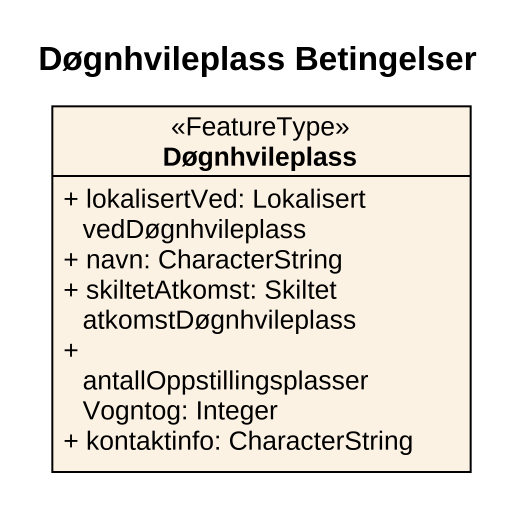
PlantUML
@startuml
title Døgnhvileplass Betingelser
hide circle
hide empty members
skinparam classAttributeIconSize 0
class Døgnhvileplass <<FeatureType>> {
  + lokalisertVed: Lokalisert vedDøgnhvileplass
  + navn: CharacterString
  + skiltetAtkomst: Skiltet atkomstDøgnhvileplass
  + antallOppstillingsplasserVogntog: Integer
  + kontaktinfo: CharacterString
}
@enduml
